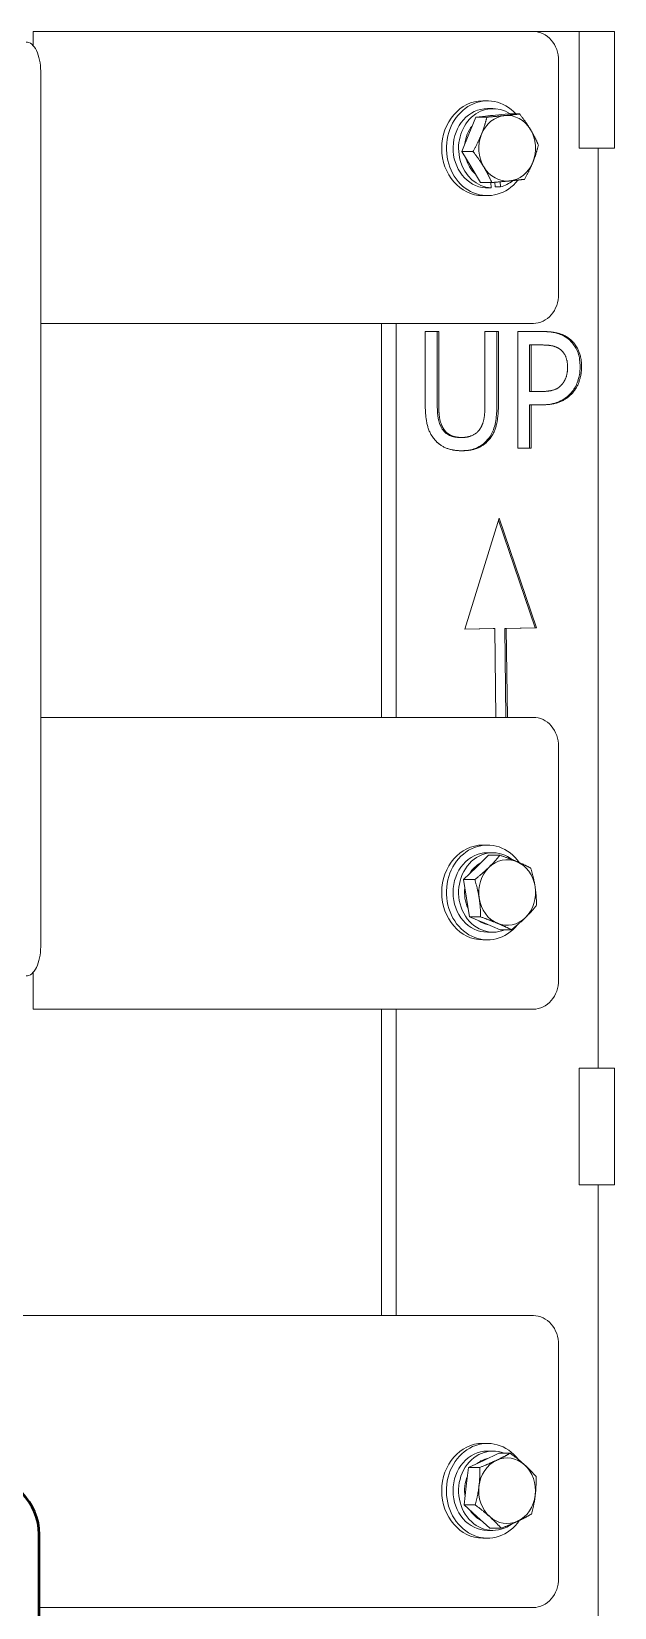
# Model space of a CAD drawing. Header units: inches. Extents: x 20 to 536, y 8 to 344.
# Drawn here: x 237.34 to 242.33, y 114.88 to 128.38 of the extents above; entities that cross this region are included whole.
import ezdxf

# ---------------------------------------------------------------- set-up
doc = ezdxf.new("R2010")
doc.units = ezdxf.units.IN
doc.header["$LTSCALE"] = 16
doc.header["$MEASUREMENT"] = 0
doc.layers.add('Visible (ANSI)', color=7, linetype='Continuous', lineweight=50)

msp = doc.modelspace()

# ---------------------------------------------------------------- linework, layer by layer
at = {"layer": 'Visible (ANSI)', "linetype": 'Continuous', "lineweight": 18}
for p, q in [((237.35221, 128.37531), (237.35221, 128.25463)), ((238.09389, 128.37531), (237.35221, 128.37531)), ((238.09389, 128.37531), (238.69153, 128.37531)), ((241.63762, 128.37531), (238.69153, 128.37531)), ((242.03101, 128.37531), (241.63762, 128.37531)), ((242.33279, 128.37531), (242.03101, 128.37531)), ((242.03101, 127.37531), (242.03101, 128.37531)), ((242.33279, 127.37531), (242.33279, 128.37531)), ((241.85413, 126.12531), (241.85413, 128.12531)), ((237.41721, 128.03531), (237.41721, 120.53531)), ((241.24461, 127.78131), (241.20461, 127.78131)), ((241.24461, 127.71531), (241.29161, 127.71531)), ((241.08386, 127.49482), (241.14362, 127.64165)), ((241.14362, 127.64165), (241.28362, 127.65531)), ((241.14362, 127.64165), (241.24007, 127.64165)), ((241.28362, 127.65531), (241.42362, 127.66897)), ((241.29384, 127.65631), (241.29161, 127.65631)), ((241.42362, 127.66897), (241.52007, 127.66897)), ((241.02411, 127.34799), (241.08386, 127.49482)), ((241.02411, 127.34799), (241.12056, 127.34799)), ((241.10435, 127.21482), (241.02411, 127.34799)), ((242.33279, 127.37531), (242.03101, 127.37531)), ((242.19339, 119.49531), (242.19339, 127.37531)), ((241.1846, 127.08165), (241.10435, 127.21482)), ((241.1846, 127.08165), (241.28105, 127.08165)), ((241.2286, 127.03581), (241.2756, 127.03581)), ((241.27225, 127.08165), (241.2756, 127.03581)), ((241.30679, 127.08382), (241.30972, 127.04373)), ((241.30972, 127.04373), (241.35672, 127.04373)), ((241.35672, 127.04373), (241.35349, 127.08787)), ((241.24461, 126.96931), (241.20461, 126.96931)), ((237.41721, 125.87531), (238.09389, 125.87531)), ((238.69153, 125.87531), (238.09389, 125.87531)), ((238.69153, 125.87531), (241.63762, 125.87531)), ((240.33634, 122.50031), (240.33634, 125.87531)), ((240.46134, 125.87531), (240.46134, 122.50031)), ((240.71174, 125.18116), (240.71174, 125.80514)), ((240.71174, 125.80514), (240.82684, 125.80514)), ((240.81434, 125.80514), (240.81434, 125.18116)), ((240.82684, 125.80514), (240.82684, 125.18116)), ((241.22335, 125.17791), (241.22335, 125.80514)), ((241.22335, 125.80514), (241.33845, 125.80514)), ((241.32595, 125.80514), (241.32595, 125.18116)), ((241.33845, 125.80514), (241.33845, 125.18116)), ((241.50337, 124.80514), (241.50337, 125.80514)), ((241.50337, 125.80514), (241.72093, 125.80514)), ((241.61847, 125.69007), (241.60597, 125.69007)), ((241.60597, 125.69007), (241.60597, 125.29137)), ((241.61847, 125.69007), (241.61847, 125.29137)), ((241.71391, 125.69007), (241.61847, 125.69007)), ((241.61847, 125.29137), (241.60597, 125.29137)), ((241.61847, 125.29137), (241.69707, 125.29137)), ((241.61847, 125.17791), (241.60597, 125.17791)), ((241.60597, 125.17791), (241.60597, 124.80514)), ((241.71602, 125.17791), (241.61847, 125.17791)), ((241.61847, 125.17791), (241.61847, 124.80514)), ((241.02474, 124.89752), (241.01224, 124.89752)), ((241.61847, 124.80514), (241.50337, 124.80514)), ((241.05075, 123.25577), (241.34545, 124.20797)), ((241.34545, 124.20797), (241.66541, 123.26704)), ((241.33949, 124.18873), (241.65291, 123.26704)), ((241.30724, 123.26127), (241.05075, 123.25577)), ((241.29474, 123.26127), (241.05083, 123.25604)), ((241.30724, 123.26127), (241.29474, 123.26127)), ((241.31606, 122.50031), (241.30724, 123.26127)), ((241.65291, 123.26704), (241.39285, 123.26285)), ((241.39285, 123.26285), (241.40284, 122.50031)), ((241.40535, 123.26285), (241.39285, 123.26285)), ((241.66541, 123.26704), (241.40535, 123.26285)), ((241.40535, 123.26285), (241.41534, 122.50031)), ((241.66541, 123.26704), (241.65291, 123.26704)), ((238.09389, 122.50031), (237.41721, 122.50031)), ((238.09389, 122.50031), (238.69153, 122.50031)), ((241.63762, 122.50031), (238.69153, 122.50031)), ((241.85413, 120.25031), (241.85413, 122.25031)), ((241.24461, 121.40631), (241.20461, 121.40631)), ((241.14712, 121.21502), (241.25447, 121.31968)), ((241.24461, 121.34031), (241.29161, 121.34031)), ((241.25447, 121.31968), (241.35092, 121.31968)), ((241.03976, 121.11036), (241.14712, 121.21502)), ((241.03976, 121.11036), (241.13621, 121.11036)), ((241.06458, 120.95067), (241.03976, 121.11036)), ((241.0894, 120.79099), (241.06458, 120.95067)), ((241.0894, 120.79099), (241.18585, 120.79099)), ((241.22158, 120.73597), (241.0894, 120.79099)), ((241.35375, 120.68094), (241.22158, 120.73597)), ((241.24461, 120.59431), (241.20461, 120.59431)), ((241.24461, 120.66031), (241.29161, 120.66031)), ((241.35375, 120.68094), (241.4502, 120.68094)), ((237.35221, 120.31599), (237.35221, 120.00031)), ((237.35221, 120.00031), (238.09389, 120.00031)), ((238.69153, 120.00031), (238.09389, 120.00031)), ((238.69153, 120.00031), (241.63762, 120.00031)), ((240.33634, 117.37531), (240.33634, 120.00031)), ((240.46134, 120.00031), (240.46134, 117.37531)), ((242.33279, 119.49531), (242.03101, 119.49531)), ((242.03101, 118.49531), (242.03101, 119.49531)), ((242.33279, 118.49531), (242.33279, 119.49531)), ((242.33279, 118.49531), (242.03101, 118.49531)), ((242.19339, 110.61531), (242.19339, 118.49531)), ((238.09389, 117.37531), (237.08721, 117.37531)), ((238.09389, 117.37531), (238.69153, 117.37531)), ((241.63762, 117.37531), (238.69153, 117.37531)), ((241.85413, 115.12531), (241.85413, 117.12531)), ((241.24461, 116.28131), (241.20461, 116.28131)), ((241.0824, 116.07466), (241.21258, 116.13568)), ((241.21258, 116.13568), (241.34277, 116.1967)), ((241.24461, 116.21531), (241.29161, 116.21531)), ((241.34277, 116.1967), (241.43922, 116.1967)), ((241.06307, 115.91397), (241.0824, 116.07466)), ((241.0824, 116.07466), (241.17885, 116.07466)), ((241.04374, 115.75328), (241.06307, 115.91397)), ((241.15459, 115.6536), (241.04374, 115.75328)), ((241.04374, 115.75328), (241.14019, 115.75328)), ((241.26545, 115.55393), (241.15459, 115.6536)), ((241.24461, 115.46931), (241.20461, 115.46931)), ((241.24461, 115.53531), (241.29161, 115.53531)), ((241.26545, 115.55393), (241.3619, 115.55393)), ((237.40427, 114.87531), (238.09389, 114.87531)), ((238.69153, 114.87531), (238.09389, 114.87531)), ((238.69153, 114.87531), (241.63762, 114.87531))]:
    msp.add_line(p, q, dxfattribs=at)
at = {"layer": 'Visible (ANSI)'}
msp.add_line((237.40427, 100.00031), (237.40427, 115.50031), dxfattribs=at)
msp.add_arc((236.90427, 115.50031), 0.5, 0, 90, dxfattribs=at)
at = {"layer": 'Visible (ANSI)', "linetype": 'Continuous', "lineweight": 18}
for centre, major_axis, ratio, start_param, end_param in [((237.29221, 128.03531), (0, 0.25), 0.5, 4.71238898, 6.28318531), ((241.63762, 128.12531), (0, 0.25), 0.8660254, 4.71238898, 6.28318531), ((241.20461, 127.37531), (0, 0.406), 0.8660254, 0, 3.14159265), ((241.24461, 127.37531), (0, 0.406), 0.8660254, 5.52096924, 10.25927775), ((241.24461, 127.37531), (0, 0.34), 0.8660254, 0, 3.08721673), ((241.29161, 127.37531), (0, -0.34), 0.8660254, 2.61339, 6.22880938), ((241.41311, 127.37531), (0, 0.281), 0.8660254, 0.08430345, 1.131501), ((241.29161, 127.37531), (0, 0.281), 0.8660254, 0, 0.17735162), ((241.41311, 127.37531), (0, 0.281), 0.8660254, 5.32029121, 6.36748876), ((241.29161, 127.37531), (0, 0.281), 0.8660254, 0.8253613, 1.43764071), ((241.41311, 127.37531), (0, -0.281), 0.8660254, 4.27309366, 5.32029121), ((241.41311, 127.37531), (0, 0.281), 0.8660254, 4.27309366, 5.32029121), ((241.29161, 127.37531), (0, 0.281), 0.8660254, 1.8872545, 2.47014262), ((241.41311, 127.37531), (0, -0.281), 0.8660254, 5.32029121, 6.36748876), ((241.41311, 127.37531), (0, -0.281), 0.8660254, 0.08430345, 1.131501), ((241.29161, 127.37531), (0, -0.34), 0.8660254, 0.22298283, 0.61776954), ((241.63762, 126.12531), (0, -0.25), 0.8660254, 0, 1.57079633), ((241.63762, 122.25031), (0, 0.25), 0.8660254, 4.71238898, 6.28318531), ((241.20461, 121.00031), (0, 0.406), 0.8660254, 0, 3.14159265), ((241.24461, 121.00031), (0, 0.406), 0.8660254, 5.39048228, 10.24580361), ((241.29161, 121.00031), (0, -0.34), 0.8660254, 2.53162593, 6.63334748), ((241.24461, 121.00031), (0, 0.34), 0.8660254, 0, 3.14159265), ((241.29161, 121.00031), (0, 0.281), 0.8660254, 0.44301122, 0.9593614), ((241.41311, 121.00031), (0, 0.281), 0.8660254, 5.93717406, 6.98437161), ((241.41311, 121.00031), (0, 0.281), 0.8660254, 4.88997651, 5.93717406), ((241.41311, 121.00031), (0, -0.281), 0.8660254, 3.84277896, 4.88997651), ((241.29161, 121.00031), (0, 0.281), 0.8660254, 1.42901638, 2.06775134), ((241.41311, 121.00031), (0, 0.281), 0.8660254, 3.84277896, 4.88997651), ((241.41311, 121.00031), (0, -0.281), 0.8660254, 4.88997651, 5.93717406), ((241.29161, 121.00031), (0, -0.281), 0.8660254, 5.75022941, 6.12411872), ((241.41311, 121.00031), (0, -0.281), 0.8660254, 5.93717406, 6.98437161), ((237.29221, 120.53531), (0, -0.25), 0.5, 0, 1.57079633), ((241.63762, 120.25031), (0, -0.25), 0.8660254, 0, 1.57079633), ((241.63762, 117.12531), (0, 0.25), 0.8660254, 4.71238898, 6.28318531), ((241.20461, 115.87531), (0, 0.406), 0.8660254, 0, 3.14159265), ((241.24461, 115.87531), (0, 0.406), 0.8660254, 5.43022652, 10.32153682), ((241.29161, 115.87531), (0, -0.34), 0.8660254, 2.80915997, 6.87221242), ((241.24461, 115.87531), (0, 0.34), 0.8660254, 0, 3.14159265), ((241.29161, 115.87531), (0, 0.281), 0.8660254, 0.18868596, 0.58247958), ((241.41311, 115.87531), (0, 0.281), 0.8660254, 0.38558277, 1.43278032), ((241.41311, 115.87531), (0, 0.281), 0.8660254, 5.62157053, 6.66876808), ((241.29161, 115.87531), (0, 0.281), 0.8660254, 1.11239693, 1.75316371), ((241.41311, 115.87531), (0, 0.281), 0.8660254, 4.57437297, 5.62157053), ((241.41311, 115.87531), (0, -0.281), 0.8660254, 4.57437297, 5.62157053), ((241.41311, 115.87531), (0, -0.281), 0.8660254, 0.38558277, 1.43278032), ((241.29161, 115.87531), (0, 0.281), 0.8660254, 2.22806092, 2.73189482), ((241.41311, 115.87531), (0, -0.281), 0.8660254, 5.62157053, 6.66876808), ((241.63762, 115.12531), (0, -0.25), 0.8660254, 0, 1.57079633)]:
    msp.add_ellipse(centre, major_axis=major_axis, ratio=ratio, start_param=start_param, end_param=end_param, dxfattribs=at)
for points in [[(241.19286, 127.49482), (241.22059, 127.56297), (241.24007, 127.64165)], [(241.24007, 127.64165), (241.32764, 127.64897), (241.39262, 127.65531)], [(241.39262, 127.65531), (241.45759, 127.66165), (241.52007, 127.66897)], [(241.52007, 127.66897), (241.57562, 127.59761), (241.61286, 127.5358)], [(241.12056, 127.34799), (241.16513, 127.42668), (241.19286, 127.49482)], [(241.61286, 127.5358), (241.65011, 127.474), (241.68056, 127.40263)], [(241.21335, 127.21482), (241.17611, 127.27662), (241.12056, 127.34799)], [(241.68056, 127.40263), (241.66109, 127.32395), (241.63336, 127.2558)], [(241.28105, 127.08165), (241.2506, 127.15301), (241.21335, 127.21482)], [(241.63336, 127.2558), (241.60562, 127.18766), (241.56105, 127.10897)], [(241.4336, 127.09531), (241.36863, 127.08897), (241.28105, 127.08165)], [(241.56105, 127.10897), (241.49857, 127.10165), (241.4336, 127.09531)], [(241.25612, 121.21502), (241.30594, 121.26359), (241.35092, 121.31968)], [(241.35092, 121.31968), (241.4343, 121.29019), (241.49564, 121.26466)], [(241.49564, 121.26466), (241.55698, 121.23912), (241.61527, 121.20964)], [(241.13621, 121.11036), (241.20629, 121.16644), (241.25612, 121.21502)], [(241.17358, 120.95067), (241.16206, 121.02478), (241.13621, 121.11036)], [(241.61527, 121.20964), (241.64112, 121.12406), (241.65263, 121.04995)], [(241.65263, 121.04995), (241.66415, 120.97584), (241.66491, 120.89027)], [(241.18585, 120.79099), (241.1851, 120.87656), (241.17358, 120.95067)], [(241.66491, 120.89027), (241.61992, 120.83418), (241.5701, 120.78561)], [(241.33058, 120.73597), (241.26923, 120.7615), (241.18585, 120.79099)], [(241.4502, 120.68094), (241.39192, 120.71043), (241.33058, 120.73597)], [(241.5701, 120.78561), (241.52028, 120.73703), (241.4502, 120.68094)], [(241.17885, 116.07466), (241.26116, 116.10736), (241.32158, 116.13568)], [(241.32158, 116.13568), (241.382, 116.164), (241.43922, 116.1967)], [(241.43922, 116.1967), (241.51117, 116.14328), (241.56262, 116.09702)], [(241.17207, 115.91397), (241.18104, 115.98855), (241.17885, 116.07466)], [(241.56262, 116.09702), (241.61407, 116.05076), (241.66093, 115.99735)], [(241.66093, 115.99735), (241.66312, 115.91123), (241.65415, 115.83665)], [(241.14019, 115.75328), (241.1631, 115.83939), (241.17207, 115.91397)], [(241.65415, 115.83665), (241.64518, 115.76207), (241.62227, 115.67596)], [(241.26359, 115.6536), (241.21215, 115.69986), (241.14019, 115.75328)], [(241.3619, 115.55393), (241.31504, 115.60734), (241.26359, 115.6536)], [(241.50463, 115.61494), (241.44421, 115.58663), (241.3619, 115.55393)], [(241.62227, 115.67596), (241.56505, 115.64326), (241.50463, 115.61494)]]:
    msp.add_rational_spline(points, [1, 1.0379548493, 1], degree=2, dxfattribs=at)
for points, knots in [([(241.70843, 125.80514), (241.7434, 125.80514), (241.79669, 125.80291), (241.87671, 125.77997), (241.90746, 125.76494), (241.93512, 125.74274)], [-0.725506634, -0.725506634, -0.725506634, -0.725506634, -0.296366495, -0.296366495, 0, 0, 0, 0]), ([(241.93512, 125.74274), (241.95409, 125.72782), (241.971, 125.71023), (241.99714, 125.6734), (242.01061, 125.65084), (242.03353, 125.58441), (242.03828, 125.54382), (242.03828, 125.50368)], [-0.844477071, -0.844477071, -0.844477071, -0.844477071, -0.544529725, -0.544529725, -0.305823756, -0.305823756, 0, 0, 0, 0]), ([(242.03828, 125.50368), (242.03828, 125.48), (242.03628, 125.45653), (242.02668, 125.40388), (242.01896, 125.38147), (242.00097, 125.33511), (241.98424, 125.30627), (241.96249, 125.28164)], [-0.48070155, -0.48070155, -0.48070155, -0.48070155, -0.387114958, -0.387114958, -0.268097881, -0.268097881, 0, 0, 0, 0]), ([(241.96249, 125.28164), (241.94757, 125.26469), (241.93129, 125.24971), (241.8957, 125.22364), (241.87673, 125.21287), (241.83511, 125.19481), (241.78922, 125.17791), (241.70352, 125.17791)], [-2.12199044, -2.12199044, -2.12199044, -2.12199044, -1.44284282, -1.44284282, -0.75409962, -0.75409962, 0, 0, 0, 0]), ([(240.81434, 125.18116), (240.81434, 125.1155), (240.81938, 125.07954), (240.82781, 125.03172), (240.83725, 125.00437), (240.85153, 124.97937)], [-0.371862003, -0.371862003, -0.371862003, -0.371862003, -0.228145318, -0.228145318, 0, 0, 0, 0]), ([(241.32595, 125.18116), (241.32595, 125.14121), (241.32395, 125.10007), (241.31144, 125.00763), (241.30087, 124.97691), (241.28333, 124.93053), (241.26579, 124.90143), (241.24314, 124.87645)], [-0.467674705, -0.467674705, -0.467674705, -0.467674705, -0.385613275, -0.385613275, -0.275578199, -0.275578199, 0, 0, 0, 0]), ([(240.85153, 124.97937), (240.85963, 124.96521), (240.86935, 124.95273), (240.89492, 124.9288), (240.90899, 124.92079), (240.94842, 124.9021), (240.98097, 124.89752), (241.01224, 124.89752)], [-0.454531198, -0.454531198, -0.454531198, -0.454531198, -0.37440362, -0.37440362, -0.275150152, -0.275150152, 0, 0, 0, 0]), ([(241.24314, 124.87645), (241.22949, 124.86097), (241.2146, 124.84728), (241.18218, 124.82377), (241.16501, 124.81423), (241.12516, 124.79772), (241.08563, 124.78488), (241.01866, 124.78411)], [-1.62181416, -1.62181416, -1.62181416, -1.62181416, -1.12295259, -1.12295259, -0.62367983, -0.62367983, -0.0190532, -0.0190532, -0.0190532, -0.0190532])]:
    msp.add_open_spline(points, degree=3, knots=knots, dxfattribs=at)
for points in [[(241.86831, 125.65198), (241.84094, 125.67305), (241.76795, 125.69007), (241.71391, 125.69007)], [(241.72093, 125.80514), (241.79813, 125.80514), (241.90621, 125.77597), (241.94762, 125.74274)], [(241.94762, 125.74274), (241.99604, 125.70466), (242.05078, 125.58715), (242.05078, 125.50368)], [(241.93077, 125.49963), (241.93077, 125.5515), (241.89989, 125.62767), (241.86831, 125.65198)], [(241.88165, 125.35133), (241.90761, 125.38132), (241.93077, 125.45182), (241.93077, 125.49963)], [(242.05078, 125.50368), (242.05078, 125.43885), (242.01078, 125.32216), (241.97499, 125.28164)], [(241.69707, 125.29137), (241.76725, 125.29137), (241.85357, 125.3173), (241.88165, 125.35133)], [(241.97499, 125.28164), (241.93007, 125.23059), (241.80866, 125.17791), (241.71602, 125.17791)], [(240.79455, 124.87645), (240.74893, 124.92832), (240.71174, 125.07419), (240.71174, 125.18116)], [(240.82684, 125.18116), (240.82684, 125.11146), (240.84227, 125.01746), (240.86403, 124.97937)], [(241.18616, 124.97937), (241.20791, 125.01746), (241.22335, 125.11065), (241.22335, 125.17791)], [(241.33845, 125.18116), (241.33845, 125.07662), (241.30196, 124.92751), (241.25564, 124.87645)], [(241.02474, 124.78407), (240.94825, 124.78407), (240.83455, 124.83026), (240.79455, 124.87645)], [(240.86403, 124.97937), (240.88719, 124.93885), (240.9672, 124.89752), (241.02474, 124.89752)], [(241.02474, 124.89752), (241.07878, 124.89752), (241.163, 124.93885), (241.18616, 124.97937)], [(241.25564, 124.87645), (241.21423, 124.82945), (241.10475, 124.78407), (241.02474, 124.78407)]]:
    msp.add_open_spline(points, degree=2, dxfattribs=at)

doc.saveas('drawing.dxf')
